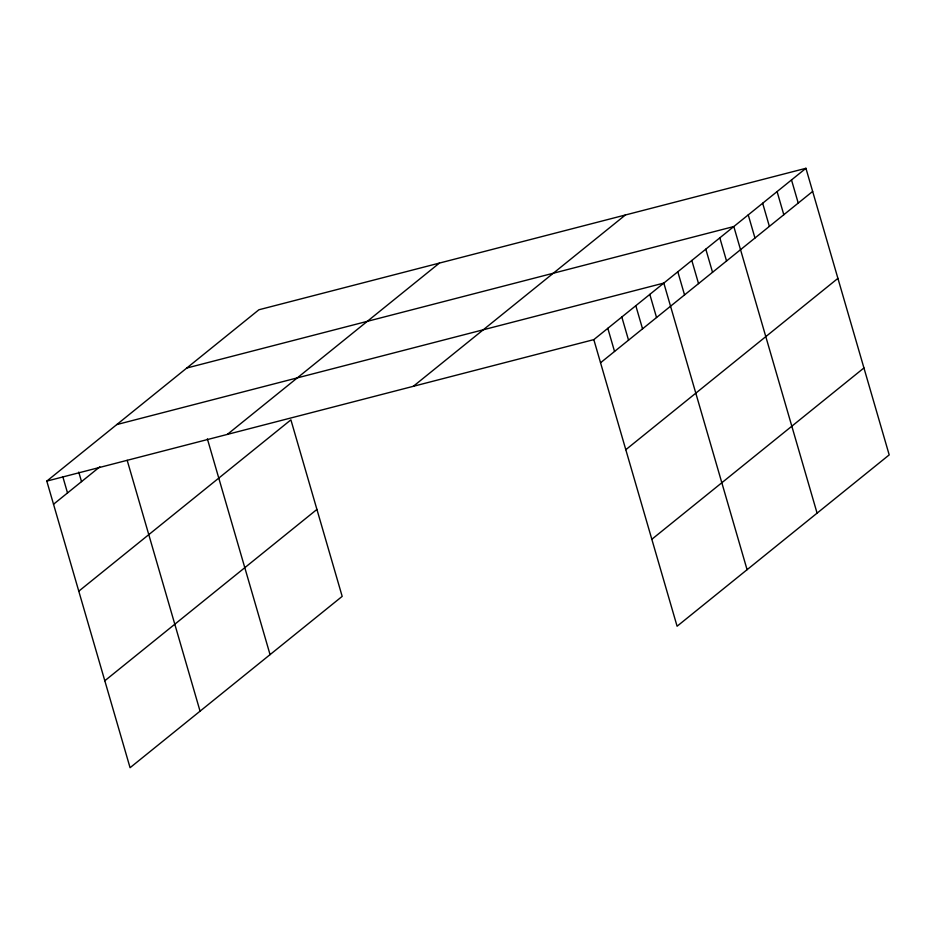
<?xml version="1.0" encoding="UTF-8"?>
<svg xmlns="http://www.w3.org/2000/svg" width="936" height="936" viewBox="0 0 936 936"><rect width="100%" height="100%" fill="white"/><g stroke="black" fill="none" stroke-linecap="round" stroke-linejoin="round"><path stroke-width="1.4" d="M78.776 591.189L290.897 419.854L342.178 596.372L130.069 767.707L46.8 481.104L258.909 309.769L805.931 168.293L889.2 454.896L677.091 626.231L593.822 339.628L805.931 168.293M53.527 504.247L99.824 466.842M227.319 434.421L439.429 263.075M413.302 386.311L625.412 214.976M104.809 680.764L316.918 509.43M600.538 362.77L812.659 191.424M625.798 449.713L837.919 278.366M651.83 539.288L863.94 367.953M186.791 368.024L733.812 226.547L817.081 513.15M116.801 424.57L663.823 283.081L747.08 569.685M46.8 481.104L593.822 339.628M791.505 179.934L798.232 203.077M777.091 191.587L783.806 214.73M762.664 203.241L769.38 226.383M748.238 214.894L754.966 238.025M719.819 237.849L726.535 260.992M705.814 249.163L712.542 272.294M691.821 260.465L698.537 283.608M677.816 271.779L684.544 294.91M649.818 294.395L656.545 317.526M635.813 305.698L642.541 328.84M621.82 317.011L628.536 340.154M607.815 328.314L614.543 351.456M207.371 438.844L270.059 654.627M127.191 460.325L200.058 711.173M78.753 472.107L81.526 481.63M62.782 476.599L67.521 492.933"/></g></svg>
